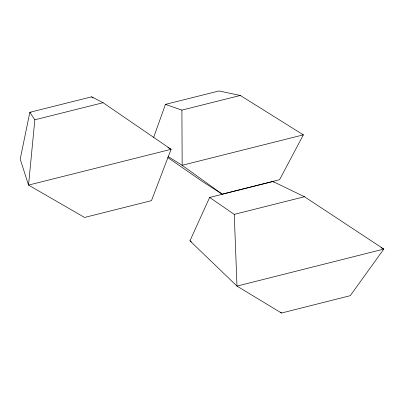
<?xml version="1.0" encoding="UTF-8"?>
<svg xmlns="http://www.w3.org/2000/svg" width="404" height="404" viewBox="0 0 404 404"><rect width="100%" height="100%" fill="white"/><g stroke="black" fill="none" stroke-linecap="round" stroke-linejoin="round"><path stroke-width="0.61" d="M31.063 112.544L29.835 112.307L34.835 119.806L28.532 185.098L84.557 217.463L151.47 200.647L171.094 149.318L103.091 102.712L91.607 96.839L29.835 112.307L20.2 159.141L28.532 185.098L171.094 149.318L167.862 147.46M153.636 137.451L165.423 104.394L219.008 90.966L240.304 95.465L303.359 134.86L279.583 179.699L222.175 194.132L202.667 181.679L167.67 157.464M189.951 240.829L209.646 197.445L273.003 181.512L304.459 196.723L383.8 249.086L350.263 295.672L281.482 313.034L236.991 286.103L189.951 240.829L191.471 241.946M209.646 197.445L234.259 214.383L304.459 196.723M34.835 119.806L103.091 102.712M165.423 104.394L181.906 110.105L240.304 95.465M302.152 134.507L303.359 134.86L182.164 165.292L168.291 156.666M381.012 247.642L383.8 249.086L236.991 286.103L234.259 214.383M222.175 194.132L182.164 165.292L181.906 110.105M91.607 96.839L93.122 97.94M273.003 181.512L273.983 182.295M280.558 312.191L281.482 313.034"/></g></svg>
